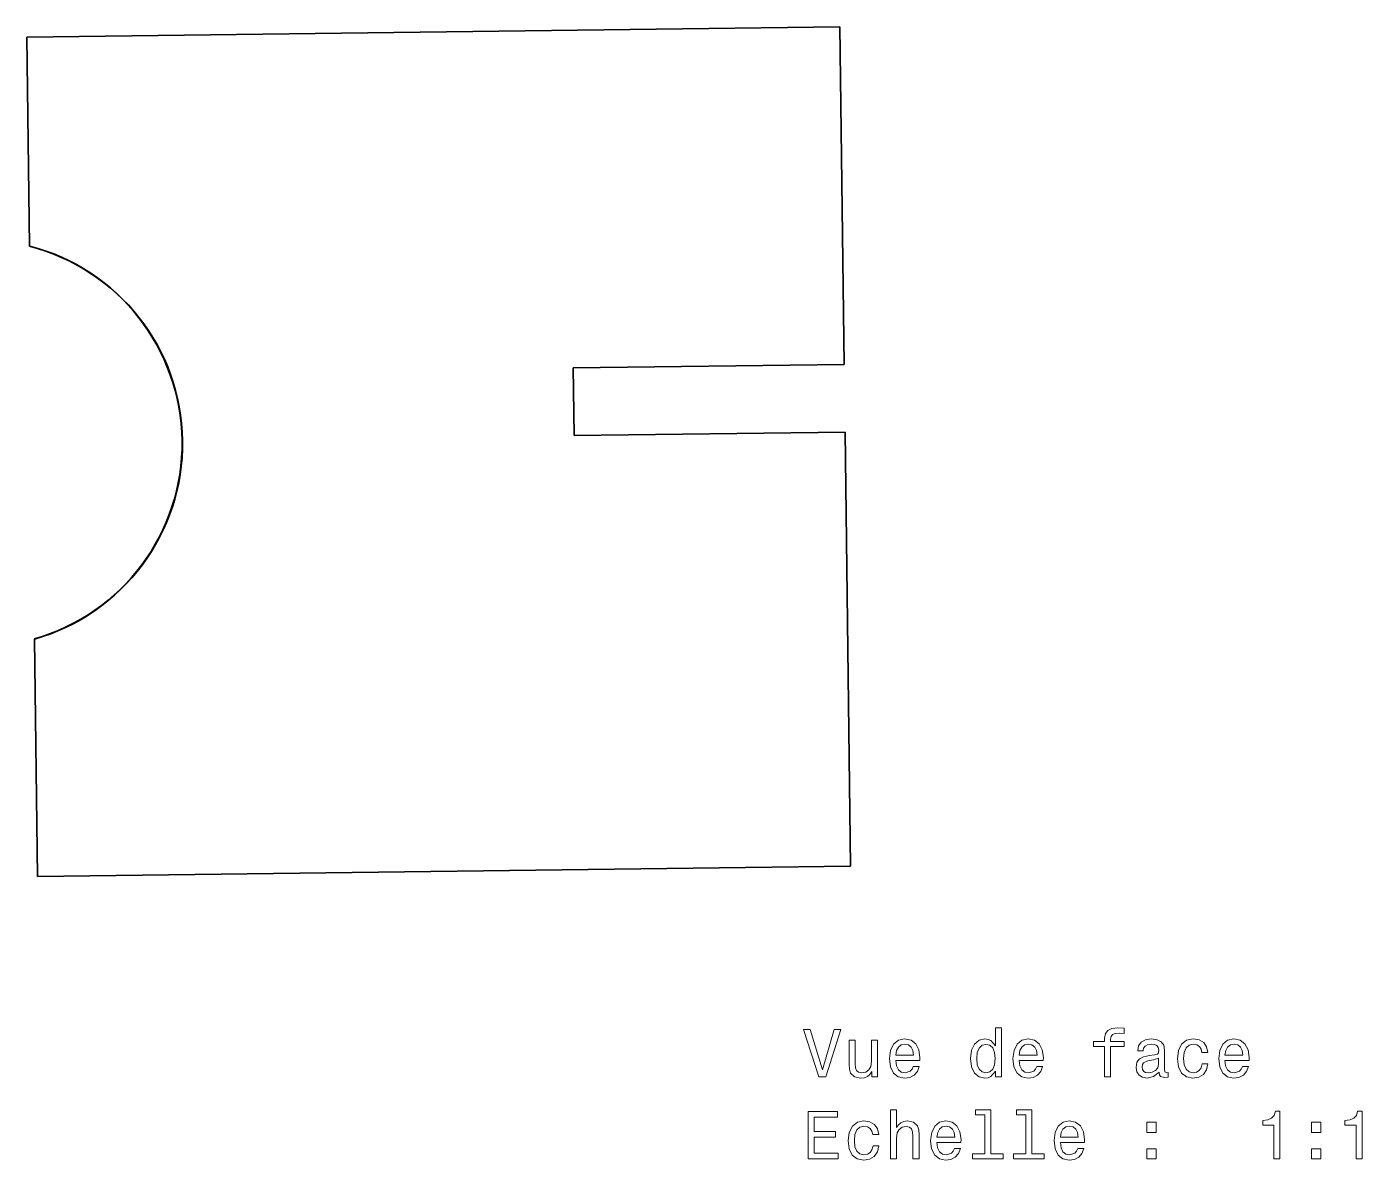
# Model space of a CAD drawing. Extents: x 118.1 to 216.6, y 52.7 to 136.3.
import ezdxf

# ---------------------------------------------------------------- set-up
doc = ezdxf.new("R2010")
doc.units = 0

msp = doc.modelspace()

# ---------------------------------------------------------------- linework, layer by layer
at = {"color": 7, "lineweight": 35}
for p, q in [((178.10112, 136.338638), (118.105972, 135.570313)), ((178.419952, 111.438499), (178.10112, 136.338638)), ((178.893845, 74.429634), (178.483948, 106.438896)), ((118.898804, 73.661369), (178.893845, 74.429634))]:
    msp.add_line(p, q, dxfattribs=at)
at = {"color": 7, "lineweight": 35, "ltscale": 0.385345}
msp.add_line((118.105972, 135.570313), (118.303391, 120.157776), dxfattribs=at)
at = {"color": 7, "lineweight": 35, "ltscale": 0.000222}
msp.add_line((118.303497, 120.14888), (118.303391, 120.157776), dxfattribs=at)
at = {"color": 7, "lineweight": 35, "ltscale": 0.5}
for p, q in [((178.419952, 111.438499), (158.4216, 111.182411)), ((178.483948, 106.438896), (158.485596, 106.182808))]:
    msp.add_line(p, q, dxfattribs=at)
at = {"color": 7, "lineweight": 35, "ltscale": 0.125}
msp.add_line((158.4216, 111.182411), (158.485596, 106.182808), dxfattribs=at)
at = {"color": 7, "lineweight": 35, "ltscale": 0.000223}
msp.add_line((118.674286, 91.192093), (118.674393, 91.183189), dxfattribs=at)
at = {"color": 7, "lineweight": 35, "ltscale": 0.438081}
msp.add_line((118.674393, 91.183189), (118.898804, 73.661369), dxfattribs=at)
at = {"color": 7, "lineweight": 13}
for points in [[(177.687424, 62.392391), (176.809891, 59.411842), (175.907166, 62.392391), (175.428055, 62.392391), (176.557739, 58.887348), (177.062057, 58.887348), (178.166519, 62.392391)], [(189.57431, 59.305935), (189.57431, 58.887348), (190.018112, 58.887348), (190.018112, 62.508385), (189.579346, 62.508385), (189.579346, 61.182018), (189.241455, 61.565304), (189.034683, 61.656082), (188.797653, 61.691383), (188.368973, 61.590519), (188.036118, 61.308098), (187.81926, 60.854206), (187.743622, 60.243977), (187.81926, 59.633747), (188.036118, 59.174812), (188.368973, 58.887348), (188.797653, 58.791527), (189.034683, 58.826828), (189.24649, 58.917606)], [(197.633392, 61.126541), (197.633392, 58.887348), (198.077194, 58.887348), (198.077194, 61.126541), (199.085831, 61.126541), (199.085831, 61.504784), (198.077194, 61.504784), (198.077194, 61.671211), (198.112488, 61.87294), (198.228485, 62.009106), (198.425171, 62.089798), (198.707596, 62.120056), (199.085831, 62.099884), (199.085831, 62.48317), (198.60672, 62.508385), (198.173004, 62.462997), (197.870422, 62.326828), (197.688858, 62.089798), (197.633392, 61.7519), (197.633392, 61.504784), (196.821426, 61.504784), (196.821426, 61.126541)], [(180.889862, 61.595562), (180.44606, 61.595562), (180.44606, 60.032162), (180.39563, 59.669048), (180.249374, 59.406799), (180.02243, 59.245419), (179.724884, 59.194984), (179.487854, 59.235332), (179.336548, 59.356369), (179.250824, 59.563141), (179.230652, 59.855648), (179.230652, 61.595562), (178.786835, 61.595562), (178.786835, 59.815304), (178.801971, 59.457233), (178.897797, 59.159683), (179.190308, 58.887348), (179.659317, 58.791527), (179.911484, 58.826828), (180.128342, 58.917606), (180.314941, 59.073948), (180.466232, 59.300892), (180.466232, 58.887348), (180.889862, 58.887348)], [(182.226318, 60.112854), (184.001541, 60.112854), (184.006577, 60.319626), (183.925888, 60.899597), (183.703995, 61.333313), (183.350967, 61.595562), (182.881943, 61.691383), (182.423004, 61.590519), (182.069977, 61.308098), (181.843033, 60.849163), (181.762344, 60.243977), (181.837997, 59.623661), (182.064941, 59.169769), (182.412918, 58.887348), (182.866821, 58.791527), (183.260193, 58.85709), (183.582947, 59.028557), (183.819977, 59.300892), (183.956146, 59.664005), (183.517395, 59.664005), (183.426605, 59.462276), (183.295486, 59.310978), (182.922287, 59.189941), (182.634827, 59.245419), (182.417969, 59.421928), (182.276749, 59.709393), (182.226318, 60.097721)], [(182.226318, 60.48605), (182.281799, 60.834034), (182.417969, 61.09124), (182.624741, 61.247578), (182.897079, 61.303055), (183.164368, 61.247578), (183.37114, 61.09124), (183.497223, 60.834034), (183.542603, 60.48605)], [(188.873291, 61.292969), (189.165802, 61.222363), (189.387711, 61.025677), (189.518829, 60.697868), (189.56926, 60.243977), (189.518829, 59.785042), (189.387711, 59.457233), (189.165802, 59.255505), (188.873291, 59.189941), (188.595917, 59.255505), (188.384109, 59.457233), (188.242889, 59.790085), (188.19751, 60.243977), (188.242889, 60.692825), (188.384109, 61.020634), (188.595917, 61.222363)], [(191.334396, 60.112854), (193.109604, 60.112854), (193.114655, 60.319626), (193.033966, 60.899597), (192.812057, 61.333313), (192.45903, 61.595562), (191.990021, 61.691383), (191.531082, 61.590519), (191.178055, 61.308098), (190.951111, 60.849163), (190.870422, 60.243977), (190.94606, 59.623661), (191.173004, 59.169769), (191.520996, 58.887348), (191.974884, 58.791527), (192.368256, 58.85709), (192.691025, 59.028557), (192.928055, 59.300892), (193.064224, 59.664005), (192.625458, 59.664005), (192.534683, 59.462276), (192.403564, 59.310978), (192.030365, 59.189941), (191.742889, 59.245419), (191.526031, 59.421928), (191.384827, 59.709393), (191.334396, 60.097721)], [(191.334396, 60.48605), (191.389862, 60.834034), (191.526031, 61.09124), (191.732803, 61.247578), (192.005142, 61.303055), (192.27243, 61.247578), (192.479202, 61.09124), (192.605286, 60.834034), (192.650681, 60.48605)], [(201.662918, 59.240376), (201.662918, 59.225243), (201.688141, 59.053776), (201.763794, 58.932735), (202.081512, 58.836914), (202.328629, 58.877262), (202.328629, 59.2202), (202.222717, 59.20507), (202.081512, 59.270634), (202.05629, 59.472363), (202.05629, 60.874378), (201.995773, 61.232449), (201.81926, 61.484612), (201.511627, 61.635906), (201.077911, 61.691383), (200.654282, 61.630863), (200.341599, 61.459393), (200.144913, 61.192104), (200.079346, 60.839077), (200.079346, 60.808819), (200.477768, 60.808819), (200.513062, 61.020634), (200.624023, 61.171928), (200.805573, 61.262707), (201.062775, 61.298012), (201.309906, 61.272797), (201.486404, 61.197147), (201.592316, 61.066021), (201.627625, 60.884468), (201.607452, 60.672649), (201.526764, 60.566742), (201.325027, 60.516312), (200.946777, 60.475964), (200.513062, 60.385185), (200.205429, 60.223804), (200.02388, 59.971642), (199.968399, 59.598442), (200.018829, 59.265591), (200.175171, 59.018471), (200.427338, 58.862133), (200.775314, 58.806656), (201.244339, 58.912563)], [(204.814941, 60.697868), (205.253693, 60.697868), (205.162918, 61.101326), (204.94606, 61.419048), (204.60817, 61.615734), (204.169403, 61.691383), (203.685257, 61.590519), (203.317108, 61.308098), (203.085114, 60.849163), (203.004425, 60.233891), (203.080078, 59.623661), (203.307007, 59.169769), (203.665085, 58.887348), (204.154282, 58.791527), (204.587997, 58.867176), (204.925888, 59.078991), (205.157883, 59.411842), (205.258743, 59.855648), (204.835114, 59.855648), (204.75946, 59.573227), (204.618256, 59.361412), (204.416519, 59.230289), (204.169403, 59.189941), (203.861771, 59.255505), (203.639862, 59.457233), (203.503693, 59.785042), (203.458313, 60.24902), (203.503693, 60.702911), (203.644913, 61.03072), (203.871857, 61.232449), (204.169403, 61.303055), (204.431656, 61.257664), (204.628342, 61.14167), (204.75946, 60.950027)], [(206.514511, 60.112854), (208.289719, 60.112854), (208.294769, 60.319626), (208.214081, 60.899597), (207.992172, 61.333313), (207.639145, 61.595562), (207.17012, 61.691383), (206.711197, 61.590519), (206.35817, 61.308098), (206.131226, 60.849163), (206.050537, 60.243977), (206.126175, 59.623661), (206.353119, 59.169769), (206.701111, 58.887348), (207.154999, 58.791527), (207.54837, 58.85709), (207.87114, 59.028557), (208.10817, 59.300892), (208.244339, 59.664005), (207.805573, 59.664005), (207.714798, 59.462276), (207.583679, 59.310978), (207.21048, 59.189941), (206.923004, 59.245419), (206.706146, 59.421928), (206.564941, 59.709393), (206.514511, 60.097721)], [(206.514511, 60.48605), (206.569977, 60.834034), (206.706146, 61.09124), (206.912918, 61.247578), (207.185257, 61.303055), (207.452545, 61.247578), (207.659317, 61.09124), (207.7854, 60.834034), (207.83078, 60.48605)], [(201.612488, 59.835476), (201.551971, 59.573227), (201.390594, 59.371498), (201.148514, 59.240376), (200.850967, 59.194984), (200.659317, 59.2202), (200.523148, 59.300892), (200.437424, 59.442104), (200.412201, 59.63879), (200.432373, 59.815304), (200.513062, 59.941383), (200.835831, 60.082592), (201.244339, 60.143112), (201.612488, 60.264149)], [(175.750824, 52.840519), (177.969833, 52.840519), (177.969833, 53.264149), (176.214798, 53.264149), (176.214798, 54.44931), (177.778198, 54.44931), (177.778198, 54.867897), (176.214798, 54.867897), (176.214798, 55.916889), (177.929489, 55.916889), (177.929489, 56.340519), (175.750824, 56.340519)], [(181.837997, 52.840519), (182.281799, 52.840519), (182.281799, 54.403919), (182.327194, 54.76199), (182.473434, 55.024235), (182.700394, 55.185619), (183.002975, 55.24614), (183.245056, 55.195705), (183.396347, 55.05954), (183.472, 54.832596), (183.497223, 54.529999), (183.497223, 52.840519), (183.941025, 52.840519), (183.941025, 54.620777), (183.920853, 54.978848), (183.830063, 55.276398), (183.532516, 55.548733), (183.068542, 55.644554), (182.816376, 55.609253), (182.599518, 55.513428), (182.417969, 55.362133), (182.281799, 55.155361), (182.281799, 56.461555), (181.837997, 56.461555)], [(188.792603, 56.088356), (188.792603, 53.213718), (187.879776, 53.213718), (187.879776, 52.840519), (190.144196, 52.840519), (190.144196, 53.213718), (189.236404, 53.213718), (189.236404, 56.461555), (188.096634, 56.461555), (188.096634, 56.088356)], [(191.828629, 56.088356), (191.828629, 53.213718), (190.915802, 53.213718), (190.915802, 52.840519), (193.180206, 52.840519), (193.180206, 53.213718), (192.27243, 53.213718), (192.27243, 56.461555), (191.13266, 56.461555), (191.13266, 56.088356)], [(210.115372, 52.840519), (210.57431, 52.840519), (210.57431, 56.365734), (210.231369, 56.365734), (210.140594, 56.058098), (209.95903, 55.851326), (209.681656, 55.730289), (209.29837, 55.689941), (209.29837, 55.331875), (210.115372, 55.331875)], [(216.187408, 52.840519), (216.646347, 52.840519), (216.646347, 56.365734), (216.303406, 56.365734), (216.212631, 56.058098), (216.031067, 55.851326), (215.753693, 55.730289), (215.370407, 55.689941), (215.370407, 55.331875), (216.187408, 55.331875)], [(180.526749, 54.651039), (180.965515, 54.651039), (180.874741, 55.054497), (180.657883, 55.372219), (180.319977, 55.568905), (179.881226, 55.644554), (179.397079, 55.54369), (179.028915, 55.261269), (178.796936, 54.802334), (178.716232, 54.187061), (178.791885, 53.576832), (179.018829, 53.12294), (179.376892, 52.840519), (179.866089, 52.744698), (180.299805, 52.820347), (180.637711, 53.032162), (180.86969, 53.365013), (180.970566, 53.808819), (180.546936, 53.808819), (180.471283, 53.526398), (180.330063, 53.314583), (180.128342, 53.18346), (179.881226, 53.143112), (179.573593, 53.208675), (179.351685, 53.410404), (179.215515, 53.738213), (179.17012, 54.20219), (179.215515, 54.656082), (179.35672, 54.983891), (179.583679, 55.185619), (179.881226, 55.256226), (180.143463, 55.210835), (180.340149, 55.094841), (180.471283, 54.903198)], [(185.262344, 54.066025), (187.037567, 54.066025), (187.042603, 54.272797), (186.961914, 54.852768), (186.740005, 55.286484), (186.386993, 55.548733), (185.917969, 55.644554), (185.45903, 55.54369), (185.106003, 55.261269), (184.879059, 54.802334), (184.79837, 54.197147), (184.874023, 53.576832), (185.100967, 53.12294), (185.448944, 52.840519), (185.902832, 52.744698), (186.296204, 52.810261), (186.618973, 52.981728), (186.856003, 53.254063), (186.992172, 53.617176), (186.553406, 53.617176), (186.462631, 53.415447), (186.331512, 53.264149), (185.958313, 53.143112), (185.670853, 53.198589), (185.453995, 53.375099), (185.312775, 53.662563), (185.262344, 54.050892)], [(185.262344, 54.43922), (185.317825, 54.787205), (185.453995, 55.044411), (185.660767, 55.200748), (185.93309, 55.256226), (186.200394, 55.200748), (186.407166, 55.044411), (186.533234, 54.787205), (186.578629, 54.43922)], [(194.370422, 54.066025), (196.14563, 54.066025), (196.150681, 54.272797), (196.069977, 54.852768), (195.848083, 55.286484), (195.495056, 55.548733), (195.026031, 55.644554), (194.567108, 55.54369), (194.214081, 55.261269), (193.987137, 54.802334), (193.906433, 54.197147), (193.982086, 53.576832), (194.20903, 53.12294), (194.557022, 52.840519), (195.01091, 52.744698), (195.404282, 52.810261), (195.727051, 52.981728), (195.964081, 53.254063), (196.10025, 53.617176), (195.661484, 53.617176), (195.570709, 53.415447), (195.439575, 53.264149), (195.066376, 53.143112), (194.778915, 53.198589), (194.562057, 53.375099), (194.420853, 53.662563), (194.370422, 54.050892)], [(194.370422, 54.43922), (194.425888, 54.787205), (194.562057, 55.044411), (194.768829, 55.200748), (195.041168, 55.256226), (195.308456, 55.200748), (195.515228, 55.044411), (195.641312, 54.787205), (195.686707, 54.43922)], [(200.750092, 54.797291), (201.44606, 54.797291), (201.44606, 55.548733), (200.750092, 55.548733)], [(212.894196, 54.797291), (213.590149, 54.797291), (213.590149, 55.548733), (212.894196, 55.548733)], [(200.750092, 52.840519), (201.44606, 52.840519), (201.44606, 53.591961), (200.750092, 53.591961)], [(212.894196, 52.840519), (213.590149, 52.840519), (213.590149, 53.591961), (212.894196, 53.591961)]]:
    msp.add_lwpolyline(points, close=True, dxfattribs=at)
at = {"color": 7, "lineweight": 35}
for centre, start, end in [((114.605606, 105.620819), 285.738837, 75.727305), ((114.572556, 105.620384), 285.86956, 75.596582)]:
    msp.add_arc(centre, 14.999969, start, end, dxfattribs=at)

doc.saveas('drawing.dxf')
